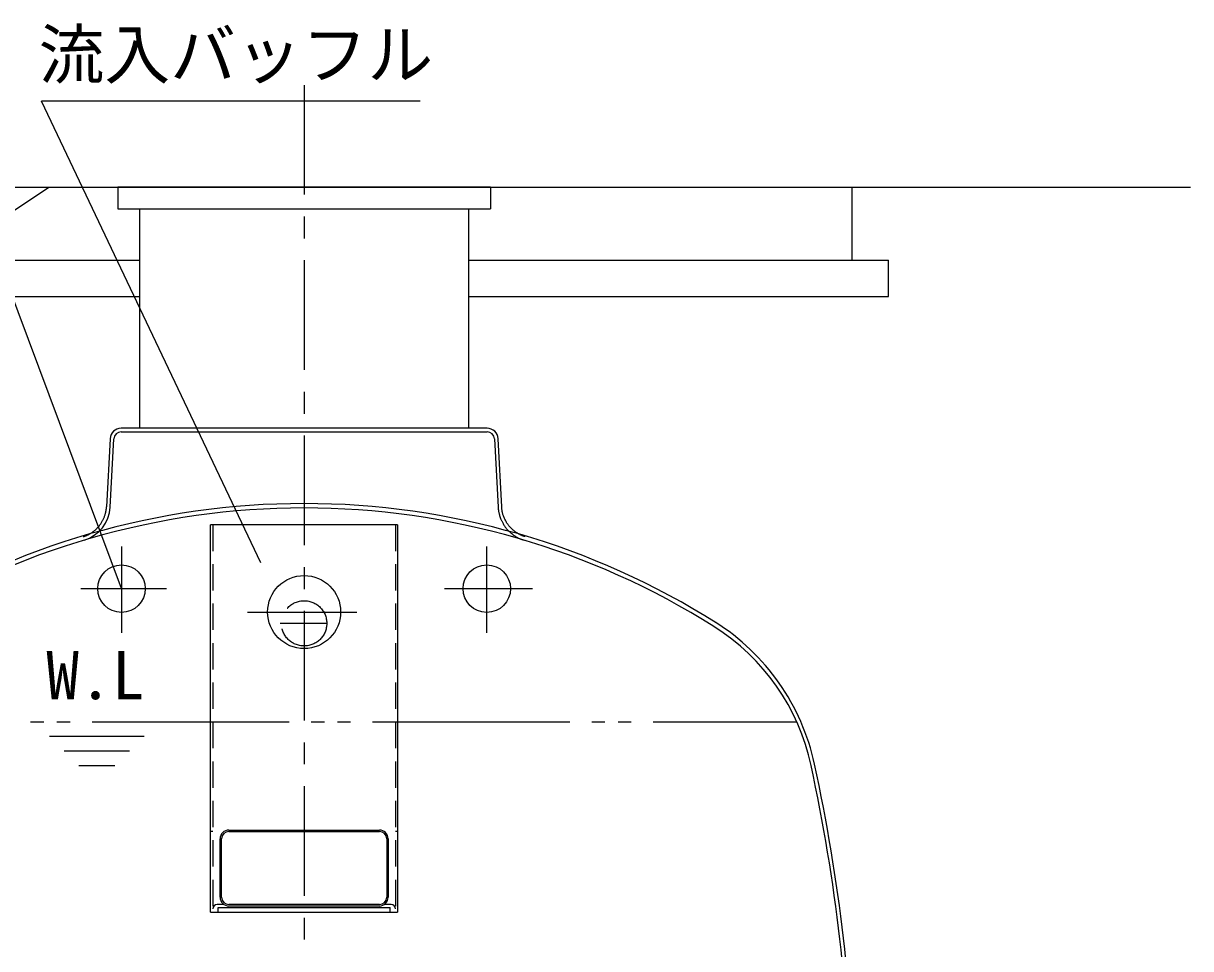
# Model space of a CAD drawing. Units: millimetres, scale not verified. Extents: x -8910 to 8910, y -6308 to 6308.
# Drawn here: x 704 to 2301, y -2589 to -1322 of the extents above; entities that cross this region are included whole.
import ezdxf
from ezdxf.enums import TextEntityAlignment as Align

# ---------------------------------------------------------------- set-up
doc = ezdxf.new("R2010")
doc.units = ezdxf.units.MM
doc.header["$LTSCALE"] = 30
for name, pattern in [('CHAIN1', [8, 5, -1, 1, -1]), ('DASHED1', [1.8, 1.2, -0.6]), ('DASHED3', [4, 3, -1]), ('DOUBLE_CHAIN2', [12.8, 9, -1, 0.6, -0.6, 0.6, -1])]:
    doc.linetypes.add(name, pattern=pattern)
for name, color, linetype, lineweight in [('0-0_躯体', 3, 'Continuous', 25), ('0-1_機器', 2, 'Continuous', 25), ('0-2_文字', 7, 'Continuous', 25), ('0-3_空気管', 3, 'Continuous', 25), ('0-6_09', 3, 'Continuous', 25)]:
    doc.layers.add(name, color=color, linetype=linetype, lineweight=lineweight)
doc.styles.add('ＭＳ ゴシック', font='')
doc.styles.get('ＭＳ ゴシック').set_extended_font_data('MS Gothic')

msp = doc.modelspace()

# ---------------------------------------------------------------- linework, layer by layer
at = {"layer": '0-0_躯体'}
for p, q in [((1343.02, -1546.58), (833.02, -1546.58)), ((960.02, -2539.24), (960.02, -2008.93)), ((1216.02, -2008.93), (960.02, -2008.93)), ((1216.02, -2008.93), (1216.02, -2539.24)), ((985.02, -2426.93), (1191.02, -2426.93)), ((973.02, -2518.93), (973.02, -2438.93)), ((975.02, -2518.93), (975.02, -2438.93)), ((985.02, -2428.93), (1191.02, -2428.93)), ((1201.02, -2438.93), (1201.02, -2518.93)), ((1203.02, -2438.93), (1203.02, -2518.93)), ((960.02, -2539.24), (1216.02, -2539.24)), ((978.39, -2528.93), (969.02, -2528.93)), ((1191.04, -2528.93), (985.02, -2528.93)), ((1191.02, -2530.93), (985.02, -2530.93)), ((1207.02, -2528.93), (1197.65, -2528.93)), ((1205.75, -2539.24), (1205.75, -2533.18))]:
    msp.add_line(p, q, dxfattribs=at)
at = {"layer": '0-0_躯体', "linetype": 'DASHED1'}
for p, q in [((963.02, -2008.93), (963.02, -2539.24)), ((1213.02, -2008.93), (1213.02, -2539.24)), ((963.02, -2428.93), (960.02, -2428.93)), ((1216.02, -2428.93), (1213.02, -2428.93))]:
    msp.add_line(p, q, dxfattribs=at)
at = {"layer": '0-0_躯体'}
msp.add_lwpolyline([(970.28, -2539.24), (970.28, -2533.18), (1205.75, -2533.18)], dxfattribs=at)
for centre, radius, start, end in [((985.02, -2438.93), 12, 90, 180), ((1191.02, -2438.93), 12, 0, 90), ((985.02, -2438.93), 10, 90, 180), ((1191.02, -2438.93), 10, 0, 90), ((985.02, -2518.93), 12, 180, 270), ((985.02, -2518.93), 10, 180, 270), ((1191.02, -2518.93), 10, 270, 0), ((1191.02, -2518.93), 12, 270, 0), ((969.02, -2534.93), 6, 90, 180), ((1207.02, -2534.93), 6, 0, 90)]:
    msp.add_arc(centre, radius, start, end, dxfattribs=at)
at = {"layer": '0-1_機器'}
for p, q in [((338.02, -1546.58), (2301.43, -1546.58)), ((588.65, -1646.58), (738.65, -1546.58)), ((1838.02, -1646.58), (1838.02, -1546.58)), ((288.02, -1646.58), (863.02, -1646.58)), ((1313.02, -1646.58), (1888.02, -1646.58)), ((1888.02, -1696.58), (1888.02, -1646.58)), ((288.02, -1696.58), (863.02, -1696.58)), ((1313.02, -1696.58), (1888.02, -1696.58))]:
    msp.add_line(p, q, dxfattribs=at)
at = {"layer": '0-1_機器', "color": 3}
for p, q in [((833.02, -1546.58), (1343.02, -1546.58)), ((833.02, -1546.58), (833.02, -1576.58)), ((1343.02, -1546.58), (1343.02, -1576.58)), ((833.02, -1576.58), (1343.02, -1576.58))]:
    msp.add_line(p, q, dxfattribs=at)
at = {"layer": '0-2_文字', "color": 3}
for p, q in [((838.02, -2096.46), (588.07, -1427.63)), ((1246.63, -1428.88), (728.63, -1428.88)), ((1028.83, -2060.99), (728.63, -1428.88)), ((869.08, -2298.96), (739.57, -2298.96)), ((849.08, -2318.96), (759.57, -2318.96)), ((829.08, -2338.96), (779.57, -2338.96))]:
    msp.add_line(p, q, dxfattribs=at)
at = {"layer": '0-3_空気管', "linetype": 'CHAIN1'}
for p, q in [((1088.02, -1406.93), (1088.02, -3791.62)), ((838.02, -2038.6), (838.02, -2157.11)), ((1338.02, -2157.11), (1338.02, -2038.6)), ((782.16, -2096.46), (899.55, -2096.46)), ((1280.34, -2096.46), (1400.54, -2096.46)), ((1010.28, -2128.46), (1169.32, -2128.46))]:
    msp.add_line(p, q, dxfattribs=at)
at = {"layer": '0-3_空気管', "linetype": 'DASHED3'}
msp.add_line((1120.02, -2143.96), (1055.02, -2143.96), dxfattribs=at)
at = {"layer": '0-3_空気管', "linetype": 'DOUBLE_CHAIN2'}
msp.add_line((413.7, -2278.96), (1762.33, -2278.96), dxfattribs=at)
at = {"layer": '0-3_空気管'}
for centre, radius in [((838.02, -2096.46), 32.5), ((1338.02, -2096.46), 32.5), ((1088.02, -2128.46), 50)]:
    msp.add_circle(centre, radius, dxfattribs=at)
at = {"layer": '0-3_空気管', "linetype": 'DASHED3'}
msp.add_circle((1088.02, -2143.96), 31, dxfattribs=at)
at = {"layer": '0-3_空気管'}
for centre, radius, start, end in [((1088.02, -3035.96), 1056, 90, 122.294), ((1088.02, -3035.96), 1056, 57.706, 90), ((1088.02, -3035.96), 1050, 90, 122.294), ((1088.02, -3035.96), 1050, 57.706, 90), ((1488.71, -2401.97), 300, 12.175, 57.706), ((1487.53, -2401.23), 306, 12.201, 57.813), ((-661.8, -2865.97), 2500, 1.137, 12.175), ((-661.8, -2865.97), 2505, 1.137, 12.201)]:
    msp.add_arc(centre, radius, start, end, dxfattribs=at)
at = {"layer": '0-6_09'}
for p, q in [((863.02, -1876.93), (863.02, -1576.58)), ((1313.02, -1576.58), (1313.02, -1876.93)), ((1338.53, -1876.93), (837.51, -1876.93)), ((837.51, -1881.93), (1338.53, -1881.93)), ((822.53, -1891.15), (817.48, -1984.5)), ((822.47, -1984.76), (827.52, -1891.41)), ((1348.52, -1891.41), (1353.57, -1984.76)), ((1358.56, -1984.5), (1353.51, -1891.15)), ((1387.16, -2029.44), (1387.68, -2029.6)), ((1387.68, -2029.6), (1389.16, -2030.04))]:
    msp.add_line(p, q, dxfattribs=at)
for points in [[(809.11, -2008.37), (809.67, -2007.57), (810.22, -2006.75), (810.75, -2005.92), (811.26, -2005.07), (811.76, -2004.22), (812.23, -2003.35), (812.69, -2002.48), (813.12, -2001.59), (813.54, -2000.7), (813.93, -1999.8), (814.31, -1998.89), (814.67, -1997.97), (815, -1997.06), (815.31, -1996.16), (815.6, -1995.27), (815.87, -1994.4), (816.11, -1993.55), (816.32, -1992.74), (816.5, -1991.96), (816.67, -1991.22), (816.81, -1990.51), (816.93, -1989.84), (817.03, -1989.21), (817.11, -1988.62), (817.18, -1988.07), (817.24, -1987.56), (817.29, -1987.09), (817.33, -1986.66), (817.37, -1986.27), (817.4, -1985.92), (817.42, -1985.61), (817.43, -1985.35), (817.45, -1985.12), (817.48, -1984.5)], [(1353.57, -1984.76), (1353.6, -1985.38), (1353.61, -1985.65), (1353.63, -1985.96), (1353.65, -1986.31), (1353.68, -1986.71), (1353.71, -1987.13), (1353.74, -1987.57), (1353.78, -1988.03), (1353.83, -1988.49), (1353.89, -1988.96), (1353.95, -1989.43), (1354.02, -1989.92), (1354.11, -1990.42), (1354.21, -1990.96), (1354.32, -1991.52), (1354.46, -1992.13), (1354.61, -1992.79), (1354.79, -1993.49), (1354.99, -1994.24), (1355.2, -1995.01), (1355.42, -1995.8), (1355.64, -1996.58), (1355.87, -1997.35), (1356.1, -1998.09), (1356.32, -1998.78), (1356.53, -1999.42), (1356.74, -2000.03), (1356.96, -2000.6), (1357.19, -2001.18), (1357.45, -2001.77), (1357.73, -2002.39), (1358.06, -2003.06), (1358.43, -2003.8), (1358.85, -2004.62), (1359.32, -2005.51), (1359.83, -2006.44), (1360.37, -2007.41), (1360.93, -2008.39), (1361.5, -2009.36)], [(1370.76, -2013.08), (1370.06, -2012.38), (1369.39, -2011.68), (1368.77, -2011), (1368.19, -2010.34), (1367.64, -2009.66), (1367.12, -2008.97), (1366.61, -2008.24), (1366.1, -2007.46), (1365.6, -2006.62), (1365.07, -2005.71), (1364.53, -2004.71), (1363.97, -2003.63), (1363.41, -2002.51), (1362.86, -2001.36), (1362.32, -2000.21), (1361.81, -1999.06), (1361.34, -1997.95), (1360.91, -1996.9), (1360.53, -1995.91), (1360.2, -1994.99), (1359.92, -1994.13), (1359.69, -1993.32), (1359.49, -1992.54), (1359.32, -1991.79), (1359.17, -1991.06), (1359.05, -1990.33), (1358.95, -1989.61), (1358.87, -1988.9), (1358.8, -1988.2), (1358.74, -1987.54), (1358.7, -1986.93), (1358.66, -1986.37), (1358.63, -1985.88), (1358.56, -1984.5)], [(785.45, -2025.25), (785.87, -2025.13), (786.04, -2025.07), (786.26, -2025.01), (786.52, -2024.93), (786.81, -2024.84), (787.14, -2024.73), (787.51, -2024.6), (787.92, -2024.46), (788.37, -2024.3), (788.85, -2024.12), (789.37, -2023.92), (789.92, -2023.7), (790.51, -2023.45), (791.13, -2023.18), (791.78, -2022.88), (792.47, -2022.54), (793.18, -2022.18), (793.92, -2021.78), (794.69, -2021.35), (795.47, -2020.88), (796.26, -2020.39), (797.07, -2019.88), (797.87, -2019.34), (798.68, -2018.78), (799.47, -2018.2), (800.26, -2017.6), (801.03, -2016.98), (801.78, -2016.35), (802.53, -2015.7), (803.25, -2015.03), (803.97, -2014.35), (804.67, -2013.66), (805.35, -2012.94), (806.02, -2012.22), (806.67, -2011.48), (807.3, -2010.72), (807.92, -2009.95), (808.52, -2009.17), (809.11, -2008.37)], [(1361.5, -2009.36), (1362.08, -2010.31), (1362.65, -2011.21), (1363.22, -2012.06), (1363.79, -2012.86), (1364.37, -2013.63), (1364.99, -2014.38), (1365.64, -2015.12), (1366.34, -2015.87), (1367.12, -2016.64), (1367.97, -2017.44), (1368.91, -2018.29), (1369.92, -2019.17), (1370.98, -2020.07), (1372.08, -2020.97), (1373.19, -2021.86), (1374.29, -2022.71), (1375.36, -2023.51), (1376.39, -2024.25), (1377.35, -2024.92), (1378.26, -2025.51), (1379.11, -2026.04), (1379.93, -2026.51), (1380.72, -2026.93), (1381.48, -2027.31), (1382.24, -2027.66), (1382.99, -2027.98), (1383.74, -2028.28), (1384.49, -2028.55), (1385.22, -2028.81), (1385.92, -2029.05), (1386.57, -2029.26), (1387.16, -2029.44)], [(1390.59, -2025.25), (1390.05, -2025.09), (1389.83, -2025.02), (1389.56, -2024.94), (1389.25, -2024.85), (1388.91, -2024.74), (1388.55, -2024.63), (1388.17, -2024.5), (1387.78, -2024.37), (1387.38, -2024.23), (1386.99, -2024.08), (1386.59, -2023.93), (1386.18, -2023.76), (1385.75, -2023.58), (1385.31, -2023.37), (1384.84, -2023.15), (1384.34, -2022.9), (1383.8, -2022.63), (1383.22, -2022.32), (1382.6, -2022), (1381.97, -2021.65), (1381.33, -2021.29), (1380.69, -2020.92), (1380.07, -2020.56), (1379.47, -2020.21), (1378.91, -2019.86), (1378.4, -2019.54), (1377.92, -2019.23), (1377.46, -2018.92), (1377, -2018.59), (1376.54, -2018.24), (1376.06, -2017.86), (1375.54, -2017.43), (1374.98, -2016.95), (1374.35, -2016.41), (1373.67, -2015.81), (1372.96, -2015.17), (1372.23, -2014.49), (1371.49, -2013.79), (1370.76, -2013.08)]]:
    msp.add_lwpolyline(points, dxfattribs=at)
for centre, radius, start, end in [((837.51, -1891.93), 15, 90, 177), ((837.51, -1891.93), 10, 90, 177), ((1338.53, -1891.93), 15, 3, 90), ((1338.53, -1891.93), 10, 3, 90), ((772.54, -1982.14), 50, 286.666, 357)]:
    msp.add_arc(centre, radius, start, end, dxfattribs=at)

# ---------------------------------------------------------------- texts
at = {"layer": '0-2_文字', "color": 4, "style": 'ＭＳ ゴシック'}
for s, p in [('流入バッフル', (724.63, -1417.88)), ('W.L', (735.07, -2267.57))]:
    msp.add_text(s, height=65.98, dxfattribs=at).set_placement(p, align=Align.BOTTOM_LEFT)

doc.saveas('drawing.dxf')
